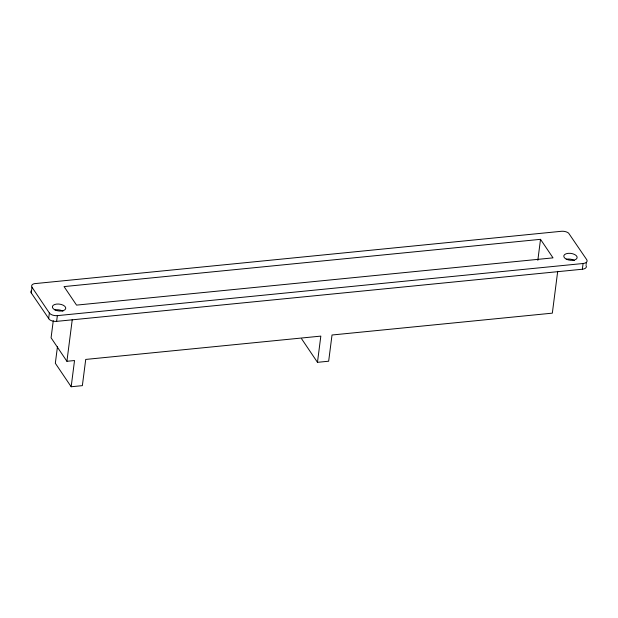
<?xml version="1.0" encoding="UTF-8"?>
<svg xmlns="http://www.w3.org/2000/svg" width="618" height="618" viewBox="0 0 618 618"><rect width="100%" height="100%" fill="white"/><g stroke="black" fill="none" stroke-linecap="round" stroke-linejoin="round"><path stroke-width="0.93" d="M31.263 292.955L31.997 287.223A6.25 3.198 7.3 0 1 34.214 283.685L561.376 231.286A6.25 3.198 7.3 0 1 568.606 233.117L586.737 259.699A6.25 3.198 7.3 0 1 583.083 263.5L582.349 269.232L56.624 321.368A6.25 3.198 7.3 0 1 49.394 319.537L31.263 292.955A6.25 3.198 7.3 0 1 31.433 290.514M48.629 318.726L49.363 312.994L31.997 287.223M53.272 320.696L51.078 337.799L66.914 361.291L74.531 360.533L71.17 386.752L82.364 385.647L85.724 359.429L320.827 336.107L317.467 362.326L328.66 361.221L332.02 335.002L552.337 313.148L557.699 271.333M56.624 321.368L57.358 315.636L583.083 263.5M57.497 346.412L55.334 363.268L71.17 386.752M66.914 361.291L72.275 319.475M537.83 260.325L540.518 239.328L64.048 286.582L76.547 305.114L553.017 257.861L540.518 239.328M586.127 264.481L586.366 262.565M49.363 312.994L50.128 313.805A6.25 3.198 7.3 0 0 57.358 315.636M301.63 338.842L317.467 362.326M566.899 259.143A6.728 3.445 7.3 0 1 574.392 260.502M586.003 265.431A6.25 3.198 7.3 0 1 582.349 269.232M55.373 309.881A6.728 3.445 7.3 0 1 62.897 311.163M566.204 259.089A6.728 3.445 7.3 0 0 577.065 258.015A6.728 3.445 7.3 0 0 568.127 253.349A6.728 3.445 7.3 0 0 566.204 259.089M54.909 309.865A6.728 3.445 7.3 0 0 65.686 308.668A6.728 3.445 7.3 0 0 56.601 304.079A6.728 3.445 7.3 0 0 54.909 309.865"/></g></svg>
